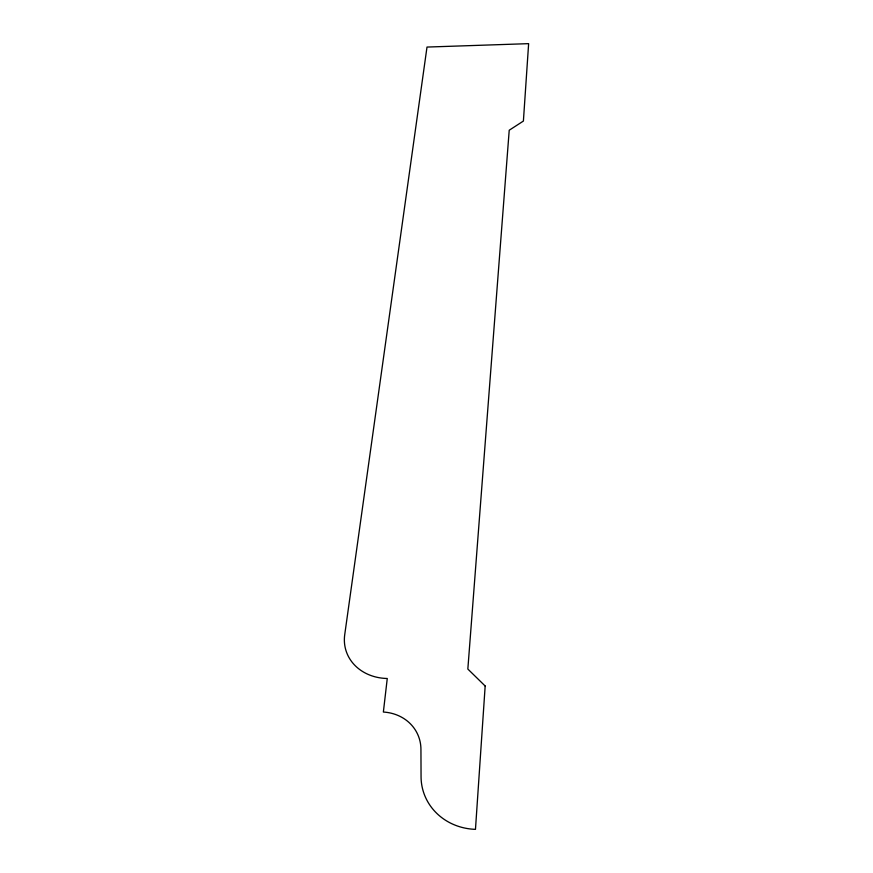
<?xml version="1.0" encoding="UTF-8"?>
<svg xmlns="http://www.w3.org/2000/svg" width="873" height="873" viewBox="0 0 873 873"><rect width="100%" height="100%" fill="white"/><g stroke="black" fill="none" stroke-linecap="round" stroke-linejoin="round"><path stroke-width="1.31" d="M485.17 686.003L475.469 829.35A58.622 54.432 -13.6 0 1 421.059 776.774L420.939 749.34A44.61 40.038 -24.3 0 0 383.367 712.041L387.263 678.496A48.506 41.577 -16.5 0 1 344.726 634.671L427.006 47.066L528.634 43.65L523.396 121.063L509.221 130.23L467.841 669.056L485.17 686.003"/></g></svg>
